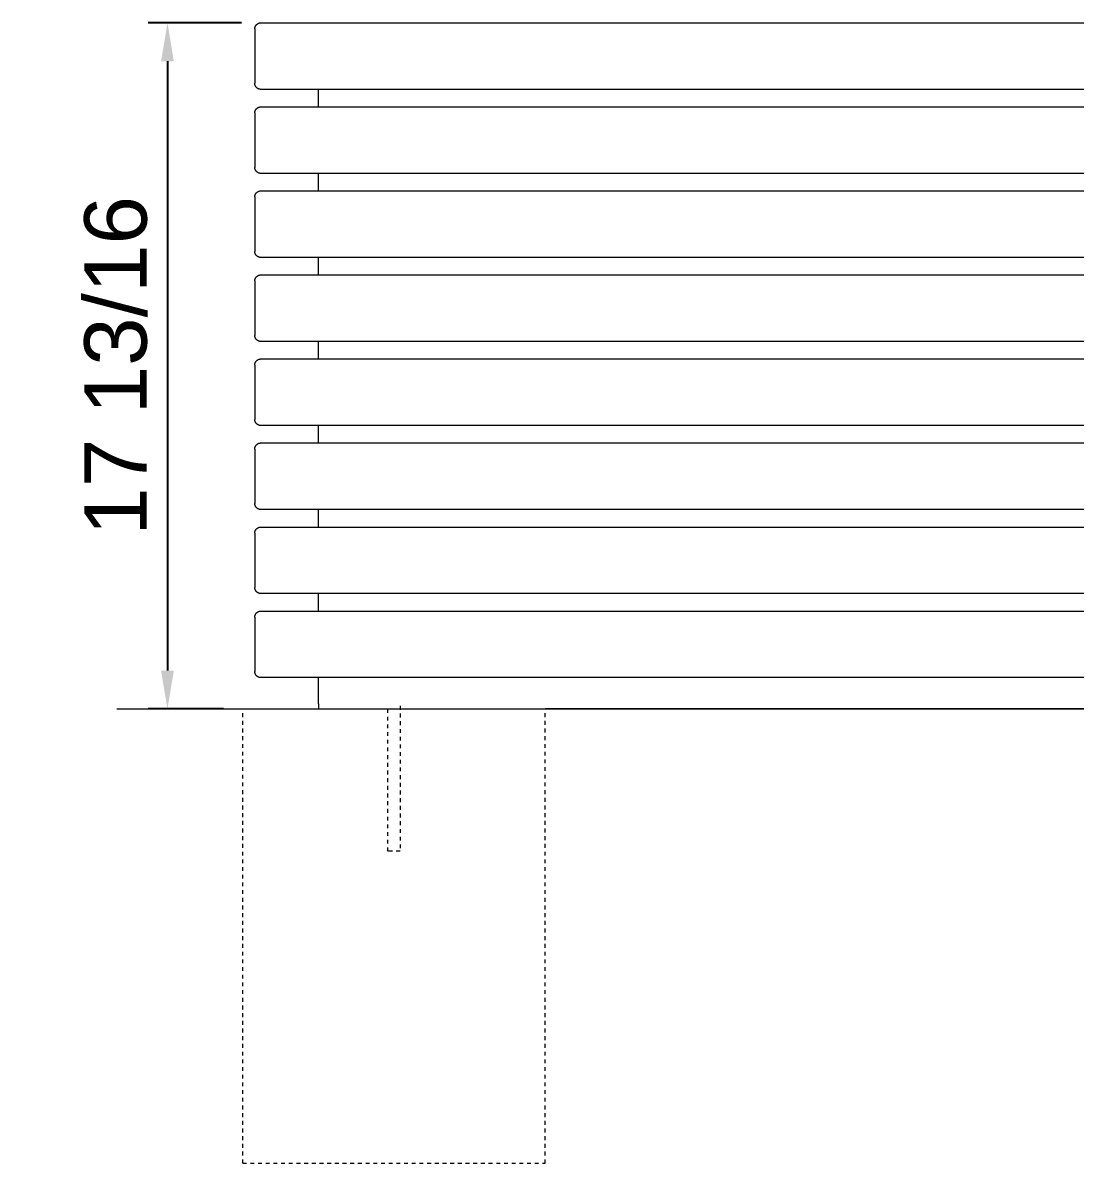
# Model space of a CAD drawing. Header units: inches. Extents: x -5 to 144, y -3 to 70.
# Drawn here: x -5.28 to 22.1, y 39.82 to 69.48 of the extents above; entities that cross this region are included whole.
import ezdxf

# ---------------------------------------------------------------- set-up
doc = ezdxf.new("R2010")
doc.units = ezdxf.units.IN
doc.linetypes.add('HIDDEN', pattern=[1.905, 1.27, -0.635])
for name, color, linetype, lineweight in [('ZANO_R', 7, 'Continuous', 0), ('ZANO_R_przerywana', 250, 'HIDDEN', 0), ('ZANO_W', 1, 'Continuous', 0)]:
    doc.layers.add(name, color=color, linetype=linetype, lineweight=lineweight)
doc.styles.get("Standard").update_dxf_attribs({"font": 'arial.ttf'})
doc.dimstyles.new('amerykanie', dxfattribs={"dimtxt": 50, "dimasz": 50, "dimexe": 0.5, "dimexo": 0.5, "dimgap": 1, "dimtad": 1, "dimdec": 0, "dimzin": 0, "dimlunit": 5, "dimtxsty": 'Standard', "dimcen": 0.09, "dimclrd": 1, "dimclre": 1, "dimclrt": 1, "dimazin": 0, "dimtfac": 1, "dimtdec": 0, "dimtmove": 0, "dimatfit": 3, "dimfxl": 1, "dimtzin": 0, "dimarcsym": 1})

# ---------------------------------------------------------------- blocks, each defined once
blk = doc.blocks.new('*D348')
at = {"layer": 'ZANO_W', "color": 1, "lineweight": -2}
for p, q in [((0.412, 69.475), (-2.018, 69.475)), ((-1.518, 68.475), (-1.518, 52.633)), ((-0.061, 51.633), (-2.018, 51.633))]:
    blk.add_line(p, q, dxfattribs=at)
at = {"layer": 'ZANO_W', "color": 1}
for points in [[(-1.352, 68.475), (-1.685, 68.475), (-1.518, 69.475)], [(-1.685, 52.633), (-1.352, 52.633), (-1.518, 51.633)]]:
    blk.add_solid(points, dxfattribs=at)
at = {"layer": 'ZANO_W', "color": 1, "insert": (-2.859, 60.554), "char_height": 1.625, "attachment_point": 5, "rotation": 90}
blk.add_mtext('17 13/16', dxfattribs=at)

msp = doc.modelspace()

# ---------------------------------------------------------------- linework, layer by layer
at = {"layer": 'ZANO_R'}
for p, q in [((0.76943, 69.38542), (0.77182, 69.39024)), ((0.77182, 69.39024), (0.77438, 69.39497)), ((0.77438, 69.39497), (0.77709, 69.39961)), ((0.77709, 69.39961), (0.77996, 69.40416)), ((0.77996, 69.40416), (0.78299, 69.4086)), ((0.78299, 69.4086), (0.78617, 69.41294)), ((0.78617, 69.41294), (0.78949, 69.41717)), ((0.78949, 69.41717), (0.79295, 69.42128)), ((0.79295, 69.42128), (0.79655, 69.42527)), ((0.79655, 69.42527), (0.80029, 69.42914)), ((0.80029, 69.42914), (0.80416, 69.43288)), ((0.80416, 69.43288), (0.80815, 69.43648)), ((0.80815, 69.43648), (0.81226, 69.43994)), ((0.81226, 69.43994), (0.81649, 69.44327)), ((0.81649, 69.44327), (0.82083, 69.44644)), ((0.82083, 69.44644), (0.82528, 69.44947)), ((0.82528, 69.44947), (0.82982, 69.45234)), ((0.82982, 69.45234), (0.83446, 69.45505)), ((0.83446, 69.45505), (0.8392, 69.45761)), ((0.8392, 69.45761), (0.84401, 69.46)), ((0.84401, 69.46), (0.84891, 69.46223)), ((0.84891, 69.46223), (0.85387, 69.46429)), ((0.85387, 69.46429), (0.85891, 69.46617)), ((0.85891, 69.46617), (0.86401, 69.46789)), ((0.86401, 69.46789), (0.86916, 69.46943)), ((0.86916, 69.46943), (0.87436, 69.47079)), ((0.87436, 69.47079), (0.87961, 69.47197)), ((0.87961, 69.47197), (0.88489, 69.47298)), ((0.88489, 69.47298), (0.8902, 69.4738)), ((0.8902, 69.4738), (0.89554, 69.47444)), ((0.89554, 69.47444), (0.9009, 69.4749)), ((0.9009, 69.4749), (0.90627, 69.47517)), ((0.90627, 69.47517), (0.91165, 69.47527)), ((0.91165, 69.47527), (39.96679, 69.47527)), ((0.75417, 69.31779), (0.75426, 69.32316)), ((0.75417, 69.31779), (0.75417, 69.15029)), ((0.75417, 69.15029), (0.75417, 67.90163)), ((0.75426, 69.32316), (0.75453, 69.32853)), ((0.75453, 69.32853), (0.75499, 69.33389)), ((0.75499, 69.33389), (0.75563, 69.33923)), ((0.75563, 69.33923), (0.75646, 69.34454)), ((0.75646, 69.34454), (0.75746, 69.34983)), ((0.75746, 69.34983), (0.75864, 69.35507)), ((0.75864, 69.35507), (0.76001, 69.36027)), ((0.76001, 69.36027), (0.76155, 69.36543)), ((0.76155, 69.36543), (0.76326, 69.37052)), ((0.76326, 69.37052), (0.76515, 69.37556)), ((0.76515, 69.37556), (0.7672, 69.38053)), ((0.7672, 69.38053), (0.76943, 69.38542)), ((0.75426, 67.89626), (0.75417, 67.90163)), ((0.75453, 67.89088), (0.75426, 67.89626)), ((0.75499, 67.88553), (0.75453, 67.89088)), ((0.75563, 67.88019), (0.75499, 67.88553)), ((0.75646, 67.87487), (0.75563, 67.88019)), ((0.75746, 67.86959), (0.75646, 67.87487)), ((0.75864, 67.86435), (0.75746, 67.86959)), ((0.76001, 67.85914), (0.75864, 67.86435)), ((0.76155, 67.85399), (0.76001, 67.85914)), ((0.76326, 67.84889), (0.76155, 67.85399)), ((0.76515, 67.84386), (0.76326, 67.84889)), ((0.7672, 67.83889), (0.76515, 67.84386)), ((0.76943, 67.834), (0.7672, 67.83889)), ((0.77182, 67.82918), (0.76943, 67.834)), ((0.77438, 67.82445), (0.77182, 67.82918)), ((0.77709, 67.81981), (0.77438, 67.82445)), ((0.77996, 67.81526), (0.77709, 67.81981)), ((0.78299, 67.81082), (0.77996, 67.81526)), ((0.78617, 67.80648), (0.78299, 67.81082)), ((0.78949, 67.80225), (0.78617, 67.80648)), ((0.79295, 67.79813), (0.78949, 67.80225)), ((0.79655, 67.79414), (0.79295, 67.79813)), ((0.80029, 67.79028), (0.79655, 67.79414)), ((0.80416, 67.78654), (0.80029, 67.79028)), ((0.80815, 67.78294), (0.80416, 67.78654)), ((0.81226, 67.77947), (0.80815, 67.78294)), ((0.81649, 67.77615), (0.81226, 67.77947)), ((0.82083, 67.77297), (0.81649, 67.77615)), ((0.82528, 67.76995), (0.82083, 67.77297)), ((0.82982, 67.76708), (0.82528, 67.76995)), ((0.83446, 67.76436), (0.82982, 67.76708)), ((0.8392, 67.76181), (0.83446, 67.76436)), ((0.84401, 67.75942), (0.8392, 67.76181)), ((0.84891, 67.75719), (0.84401, 67.75942)), ((0.85387, 67.75513), (0.84891, 67.75719)), ((0.85891, 67.75324), (0.85387, 67.75513)), ((0.86401, 67.75153), (0.85891, 67.75324)), ((0.86916, 67.74999), (0.86401, 67.75153)), ((0.87436, 67.74863), (0.86916, 67.74999)), ((0.87961, 67.74745), (0.87436, 67.74863)), ((0.88489, 67.74644), (0.87961, 67.74745)), ((0.8902, 67.74562), (0.88489, 67.74644)), ((0.89554, 67.74498), (0.8902, 67.74562)), ((0.9009, 67.74452), (0.89554, 67.74498)), ((0.90627, 67.74424), (0.9009, 67.74452)), ((0.91165, 67.74415), (0.90627, 67.74424)), ((39.96679, 67.74415), (0.91165, 67.74415)), ((2.40771, 67.29011), (2.40771, 67.74415)), ((0.75417, 67.13263), (0.75426, 67.13801)), ((0.75417, 67.13263), (0.75417, 66.96514)), ((0.75426, 67.13801), (0.75453, 67.14338)), ((0.75453, 67.14338), (0.75499, 67.14874)), ((0.75499, 67.14874), (0.75563, 67.15407)), ((0.75563, 67.15407), (0.75646, 67.15939)), ((0.75646, 67.15939), (0.75746, 67.16467)), ((0.75746, 67.16467), (0.75864, 67.16992)), ((0.75864, 67.16992), (0.76001, 67.17512)), ((0.76001, 67.17512), (0.76155, 67.18027)), ((0.76155, 67.18027), (0.76326, 67.18537)), ((0.76326, 67.18537), (0.76515, 67.1904)), ((0.76515, 67.1904), (0.7672, 67.19537)), ((0.7672, 67.19537), (0.76943, 67.20027)), ((0.76943, 67.20027), (0.77182, 67.20508)), ((0.77182, 67.20508), (0.77438, 67.20981)), ((0.77438, 67.20981), (0.77709, 67.21446)), ((0.77709, 67.21446), (0.77996, 67.219)), ((0.77996, 67.219), (0.78299, 67.22345)), ((0.78299, 67.22345), (0.78617, 67.22779)), ((0.78617, 67.22779), (0.78949, 67.23202)), ((0.78949, 67.23202), (0.79295, 67.23613)), ((0.79295, 67.23613), (0.79655, 67.24012)), ((0.79655, 67.24012), (0.80029, 67.24399)), ((0.80029, 67.24399), (0.80416, 67.24772)), ((0.80416, 67.24772), (0.80815, 67.25133)), ((0.80815, 67.25133), (0.81226, 67.25479)), ((0.81226, 67.25479), (0.81649, 67.25811)), ((0.81649, 67.25811), (0.82083, 67.26129)), ((0.82083, 67.26129), (0.82528, 67.26431)), ((0.82528, 67.26431), (0.82982, 67.26719)), ((0.82982, 67.26719), (0.83446, 67.2699)), ((0.83446, 67.2699), (0.8392, 67.27246)), ((0.8392, 67.27246), (0.84401, 67.27485)), ((0.84401, 67.27485), (0.84891, 67.27707)), ((0.84891, 67.27707), (0.85387, 67.27913)), ((0.85387, 67.27913), (0.85891, 67.28102)), ((0.85891, 67.28102), (0.86401, 67.28273)), ((0.86401, 67.28273), (0.86916, 67.28427)), ((0.86916, 67.28427), (0.87436, 67.28563)), ((0.87436, 67.28563), (0.87961, 67.28682)), ((0.87961, 67.28682), (0.88489, 67.28782)), ((0.88489, 67.28782), (0.8902, 67.28864)), ((0.8902, 67.28864), (0.89554, 67.28929)), ((0.89554, 67.28929), (0.9009, 67.28974)), ((0.9009, 67.28974), (0.90627, 67.29002)), ((0.90627, 67.29002), (0.91165, 67.29011)), ((0.91165, 67.29011), (39.96679, 67.29011)), ((0.75417, 66.96514), (0.75417, 65.71648)), ((0.75426, 65.7111), (0.75417, 65.71648)), ((0.75453, 65.70573), (0.75426, 65.7111)), ((0.75499, 65.70037), (0.75453, 65.70573)), ((0.75563, 65.69503), (0.75499, 65.70037)), ((0.75646, 65.68972), (0.75563, 65.69503)), ((0.75746, 65.68444), (0.75646, 65.68972)), ((0.75864, 65.67919), (0.75746, 65.68444)), ((0.76001, 65.67399), (0.75864, 65.67919)), ((0.76155, 65.66884), (0.76001, 65.67399)), ((0.76326, 65.66374), (0.76155, 65.66884)), ((0.76515, 65.65871), (0.76326, 65.66374)), ((0.7672, 65.65374), (0.76515, 65.65871)), ((0.76943, 65.64884), (0.7672, 65.65374)), ((0.77182, 65.64403), (0.76943, 65.64884)), ((0.77438, 65.63929), (0.77182, 65.64403)), ((0.77709, 65.63465), (0.77438, 65.63929)), ((0.77996, 65.63011), (0.77709, 65.63465)), ((0.78299, 65.62566), (0.77996, 65.63011)), ((0.78617, 65.62132), (0.78299, 65.62566)), ((0.78949, 65.61709), (0.78617, 65.62132)), ((0.79295, 65.61298), (0.78949, 65.61709)), ((0.79655, 65.60899), (0.79295, 65.61298)), ((0.80029, 65.60512), (0.79655, 65.60899)), ((0.80416, 65.60139), (0.80029, 65.60512)), ((0.80815, 65.59778), (0.80416, 65.60139)), ((0.81226, 65.59432), (0.80815, 65.59778)), ((0.81649, 65.591), (0.81226, 65.59432)), ((0.82083, 65.58782), (0.81649, 65.591)), ((0.82528, 65.5848), (0.82083, 65.58782)), ((0.82982, 65.58192), (0.82528, 65.5848)), ((0.83446, 65.57921), (0.82982, 65.58192)), ((0.8392, 65.57665), (0.83446, 65.57921)), ((0.84401, 65.57426), (0.8392, 65.57665)), ((0.84891, 65.57203), (0.84401, 65.57426)), ((0.85387, 65.56998), (0.84891, 65.57203)), ((0.85891, 65.56809), (0.85387, 65.56998)), ((0.86401, 65.56638), (0.85891, 65.56809)), ((0.86916, 65.56484), (0.86401, 65.56638)), ((0.87436, 65.56347), (0.86916, 65.56484)), ((0.87961, 65.56229), (0.87436, 65.56347)), ((0.88489, 65.56129), (0.87961, 65.56229)), ((0.8902, 65.56046), (0.88489, 65.56129)), ((0.89554, 65.55982), (0.8902, 65.56046)), ((0.9009, 65.55936), (0.89554, 65.55982)), ((0.90627, 65.55909), (0.9009, 65.55936)), ((0.91165, 65.559), (0.90627, 65.55909)), ((39.96679, 65.559), (0.91165, 65.559)), ((2.40771, 65.10496), (2.40771, 65.559)), ((0.75417, 64.94748), (0.75426, 64.95285)), ((0.75417, 64.94748), (0.75417, 64.77998)), ((0.75426, 64.95285), (0.75453, 64.95822)), ((0.75453, 64.95822), (0.75499, 64.96358)), ((0.75499, 64.96358), (0.75563, 64.96892)), ((0.75563, 64.96892), (0.75646, 64.97423)), ((0.75646, 64.97423), (0.75746, 64.97952)), ((0.75746, 64.97952), (0.75864, 64.98476)), ((0.75864, 64.98476), (0.76001, 64.98996)), ((0.76001, 64.98996), (0.76155, 64.99512)), ((0.76155, 64.99512), (0.76326, 65.00021)), ((0.76326, 65.00021), (0.76515, 65.00525)), ((0.76515, 65.00525), (0.7672, 65.01022)), ((0.7672, 65.01022), (0.76943, 65.01511)), ((0.76943, 65.01511), (0.77182, 65.01993)), ((0.77182, 65.01993), (0.77438, 65.02466)), ((0.77438, 65.02466), (0.77709, 65.0293)), ((0.77709, 65.0293), (0.77996, 65.03385)), ((0.77996, 65.03385), (0.78299, 65.03829)), ((0.78299, 65.03829), (0.78617, 65.04263)), ((0.78617, 65.04263), (0.78949, 65.04686)), ((0.78949, 65.04686), (0.79295, 65.05097)), ((0.79295, 65.05097), (0.79655, 65.05497)), ((0.79655, 65.05497), (0.80029, 65.05883)), ((0.80029, 65.05883), (0.80416, 65.06257)), ((0.80416, 65.06257), (0.80815, 65.06617)), ((0.80815, 65.06617), (0.81226, 65.06964)), ((0.81226, 65.06964), (0.81649, 65.07296)), ((0.81649, 65.07296), (0.82083, 65.07613)), ((0.82083, 65.07613), (0.82528, 65.07916)), ((0.82528, 65.07916), (0.82982, 65.08203)), ((0.82982, 65.08203), (0.83446, 65.08475)), ((0.83446, 65.08475), (0.8392, 65.0873)), ((0.8392, 65.0873), (0.84401, 65.08969)), ((0.84401, 65.08969), (0.84891, 65.09192)), ((0.84891, 65.09192), (0.85387, 65.09398)), ((0.85387, 65.09398), (0.85891, 65.09586)), ((0.85891, 65.09586), (0.86401, 65.09758)), ((0.86401, 65.09758), (0.86916, 65.09912)), ((0.86916, 65.09912), (0.87436, 65.10048)), ((0.87436, 65.10048), (0.87961, 65.10166)), ((0.87961, 65.10166), (0.88489, 65.10267)), ((0.88489, 65.10267), (0.8902, 65.10349)), ((0.8902, 65.10349), (0.89554, 65.10413)), ((0.89554, 65.10413), (0.9009, 65.10459)), ((0.9009, 65.10459), (0.90627, 65.10487)), ((0.90627, 65.10487), (0.91165, 65.10496)), ((0.91165, 65.10496), (39.96679, 65.10496)), ((0.75417, 64.77998), (0.75417, 63.53132)), ((0.75426, 63.52595), (0.75417, 63.53132)), ((0.75453, 63.52058), (0.75426, 63.52595)), ((0.75499, 63.51522), (0.75453, 63.52058)), ((0.75563, 63.50988), (0.75499, 63.51522)), ((0.75646, 63.50457), (0.75563, 63.50988)), ((0.75746, 63.49928), (0.75646, 63.50457)), ((0.75864, 63.49404), (0.75746, 63.49928)), ((0.76001, 63.48884), (0.75864, 63.49404)), ((0.76155, 63.48368), (0.76001, 63.48884)), ((0.76326, 63.47859), (0.76155, 63.48368)), ((0.76515, 63.47355), (0.76326, 63.47859)), ((0.7672, 63.46858), (0.76515, 63.47355)), ((0.76943, 63.46369), (0.7672, 63.46858)), ((0.77182, 63.45887), (0.76943, 63.46369)), ((0.77438, 63.45414), (0.77182, 63.45887)), ((0.77709, 63.4495), (0.77438, 63.45414)), ((0.77996, 63.44495), (0.77709, 63.4495)), ((0.78299, 63.44051), (0.77996, 63.44495)), ((0.78617, 63.43617), (0.78299, 63.44051)), ((0.78949, 63.43194), (0.78617, 63.43617)), ((0.79295, 63.42783), (0.78949, 63.43194)), ((0.79655, 63.42383), (0.79295, 63.42783)), ((0.80029, 63.41997), (0.79655, 63.42383)), ((0.80416, 63.41623), (0.80029, 63.41997)), ((0.80815, 63.41263), (0.80416, 63.41623)), ((0.81226, 63.40916), (0.80815, 63.41263)), ((0.81649, 63.40584), (0.81226, 63.40916)), ((0.82083, 63.40267), (0.81649, 63.40584)), ((0.82528, 63.39964), (0.82083, 63.40267)), ((0.82982, 63.39677), (0.82528, 63.39964)), ((0.83446, 63.39405), (0.82982, 63.39677)), ((0.8392, 63.3915), (0.83446, 63.39405)), ((0.84401, 63.38911), (0.8392, 63.3915)), ((0.84891, 63.38688), (0.84401, 63.38911)), ((0.85387, 63.38482), (0.84891, 63.38688)), ((0.85891, 63.38294), (0.85387, 63.38482)), ((0.86401, 63.38122), (0.85891, 63.38294)), ((0.86916, 63.37968), (0.86401, 63.38122)), ((0.87436, 63.37832), (0.86916, 63.37968)), ((0.87961, 63.37714), (0.87436, 63.37832)), ((0.88489, 63.37613), (0.87961, 63.37714)), ((0.8902, 63.37531), (0.88489, 63.37613)), ((0.89554, 63.37467), (0.8902, 63.37531)), ((0.9009, 63.37421), (0.89554, 63.37467)), ((0.90627, 63.37393), (0.9009, 63.37421)), ((0.91165, 63.37384), (0.90627, 63.37393)), ((39.96679, 63.37384), (0.91165, 63.37384)), ((2.40771, 62.9198), (2.40771, 63.37384)), ((0.78949, 62.86171), (0.79295, 62.86582)), ((0.79295, 62.86582), (0.79655, 62.86981)), ((0.79655, 62.86981), (0.80029, 62.87368)), ((0.80029, 62.87368), (0.80416, 62.87742)), ((0.80416, 62.87742), (0.80815, 62.88102)), ((0.80815, 62.88102), (0.81226, 62.88448)), ((0.81226, 62.88448), (0.81649, 62.8878)), ((0.81649, 62.8878), (0.82083, 62.89098)), ((0.82083, 62.89098), (0.82528, 62.89401)), ((0.82528, 62.89401), (0.82982, 62.89688)), ((0.82982, 62.89688), (0.83446, 62.89959)), ((0.83446, 62.89959), (0.8392, 62.90215)), ((0.8392, 62.90215), (0.84401, 62.90454)), ((0.84401, 62.90454), (0.84891, 62.90677)), ((0.84891, 62.90677), (0.85387, 62.90882)), ((0.85387, 62.90882), (0.85891, 62.91071)), ((0.85891, 62.91071), (0.86401, 62.91242)), ((0.86401, 62.91242), (0.86916, 62.91396)), ((0.86916, 62.91396), (0.87436, 62.91533)), ((0.87436, 62.91533), (0.87961, 62.91651)), ((0.87961, 62.91651), (0.88489, 62.91751)), ((0.88489, 62.91751), (0.8902, 62.91834)), ((0.8902, 62.91834), (0.89554, 62.91898)), ((0.89554, 62.91898), (0.9009, 62.91944)), ((0.9009, 62.91944), (0.90627, 62.91971)), ((0.90627, 62.91971), (0.91165, 62.9198)), ((0.91165, 62.9198), (39.96679, 62.9198)), ((0.75417, 62.76232), (0.75426, 62.7677)), ((0.75417, 62.76232), (0.75417, 62.59483)), ((0.75417, 62.59483), (0.75417, 61.34617)), ((0.75426, 62.7677), (0.75453, 62.77307)), ((0.75453, 62.77307), (0.75499, 62.77843)), ((0.75499, 62.77843), (0.75563, 62.78377)), ((0.75563, 62.78377), (0.75646, 62.78908)), ((0.75646, 62.78908), (0.75746, 62.79436)), ((0.75746, 62.79436), (0.75864, 62.79961)), ((0.75864, 62.79961), (0.76001, 62.80481)), ((0.76001, 62.80481), (0.76155, 62.80996)), ((0.76155, 62.80996), (0.76326, 62.81506)), ((0.76326, 62.81506), (0.76515, 62.8201)), ((0.76515, 62.8201), (0.7672, 62.82506)), ((0.7672, 62.82506), (0.76943, 62.82996)), ((0.76943, 62.82996), (0.77182, 62.83477)), ((0.77182, 62.83477), (0.77438, 62.83951)), ((0.77438, 62.83951), (0.77709, 62.84415)), ((0.77709, 62.84415), (0.77996, 62.84869)), ((0.77996, 62.84869), (0.78299, 62.85314)), ((0.78299, 62.85314), (0.78617, 62.85748)), ((0.78617, 62.85748), (0.78949, 62.86171)), ((0.75426, 61.34079), (0.75417, 61.34617)), ((0.75453, 61.33542), (0.75426, 61.34079)), ((0.75499, 61.33006), (0.75453, 61.33542)), ((0.75563, 61.32473), (0.75499, 61.33006)), ((0.75646, 61.31941), (0.75563, 61.32473)), ((0.75746, 61.31413), (0.75646, 61.31941)), ((0.75864, 61.30888), (0.75746, 61.31413)), ((0.76001, 61.30368), (0.75864, 61.30888)), ((0.76155, 61.29853), (0.76001, 61.30368)), ((0.76326, 61.29343), (0.76155, 61.29853)), ((0.76515, 61.2884), (0.76326, 61.29343)), ((0.7672, 61.28343), (0.76515, 61.2884)), ((0.76943, 61.27853), (0.7672, 61.28343)), ((0.77182, 61.27372), (0.76943, 61.27853)), ((0.77438, 61.26899), (0.77182, 61.27372)), ((0.77709, 61.26434), (0.77438, 61.26899)), ((0.77996, 61.2598), (0.77709, 61.26434)), ((0.78299, 61.25535), (0.77996, 61.2598)), ((0.78617, 61.25101), (0.78299, 61.25535)), ((0.78949, 61.24679), (0.78617, 61.25101)), ((0.79295, 61.24267), (0.78949, 61.24679)), ((0.79655, 61.23868), (0.79295, 61.24267)), ((0.80029, 61.23481), (0.79655, 61.23868)), ((0.80416, 61.23108), (0.80029, 61.23481)), ((0.80815, 61.22747), (0.80416, 61.23108)), ((0.81226, 61.22401), (0.80815, 61.22747)), ((0.81649, 61.22069), (0.81226, 61.22401)), ((0.82083, 61.21751), (0.81649, 61.22069)), ((0.82528, 61.21449), (0.82083, 61.21751)), ((0.82982, 61.21161), (0.82528, 61.21449)), ((0.83446, 61.2089), (0.82982, 61.21161)), ((0.8392, 61.20634), (0.83446, 61.2089)), ((0.84401, 61.20395), (0.8392, 61.20634)), ((0.84891, 61.20173), (0.84401, 61.20395)), ((0.85387, 61.19967), (0.84891, 61.20173)), ((0.85891, 61.19778), (0.85387, 61.19967)), ((0.86401, 61.19607), (0.85891, 61.19778)), ((0.86916, 61.19453), (0.86401, 61.19607)), ((0.87436, 61.19317), (0.86916, 61.19453)), ((0.87961, 61.19198), (0.87436, 61.19317)), ((0.88489, 61.19098), (0.87961, 61.19198)), ((0.8902, 61.19016), (0.88489, 61.19098)), ((0.89554, 61.18951), (0.8902, 61.19016)), ((0.9009, 61.18906), (0.89554, 61.18951)), ((0.90627, 61.18878), (0.9009, 61.18906)), ((0.91165, 61.18869), (0.90627, 61.18878)), ((39.96679, 61.18869), (0.91165, 61.18869)), ((2.40771, 60.73465), (2.40771, 61.18869)), ((0.75417, 60.57717), (0.75426, 60.58255)), ((0.75417, 60.57717), (0.75417, 60.40967)), ((0.75426, 60.58255), (0.75453, 60.58792)), ((0.75453, 60.58792), (0.75499, 60.59327)), ((0.75499, 60.59327), (0.75563, 60.59861)), ((0.75563, 60.59861), (0.75646, 60.60393)), ((0.75646, 60.60393), (0.75746, 60.60921)), ((0.75746, 60.60921), (0.75864, 60.61445)), ((0.75864, 60.61445), (0.76001, 60.61966)), ((0.76001, 60.61966), (0.76155, 60.62481)), ((0.76155, 60.62481), (0.76326, 60.62991)), ((0.76326, 60.62991), (0.76515, 60.63494)), ((0.76515, 60.63494), (0.7672, 60.63991)), ((0.7672, 60.63991), (0.76943, 60.6448)), ((0.76943, 60.6448), (0.77182, 60.64962)), ((0.77182, 60.64962), (0.77438, 60.65435)), ((0.77438, 60.65435), (0.77709, 60.65899)), ((0.77709, 60.65899), (0.77996, 60.66354)), ((0.77996, 60.66354), (0.78299, 60.66798)), ((0.78299, 60.66798), (0.78617, 60.67232)), ((0.78617, 60.67232), (0.78949, 60.67655)), ((0.78949, 60.67655), (0.79295, 60.68067)), ((0.79295, 60.68067), (0.79655, 60.68466)), ((0.79655, 60.68466), (0.80029, 60.68852)), ((0.80029, 60.68852), (0.80416, 60.69226)), ((0.80416, 60.69226), (0.80815, 60.69586)), ((0.80815, 60.69586), (0.81226, 60.69933)), ((0.81226, 60.69933), (0.81649, 60.70265)), ((0.81649, 60.70265), (0.82083, 60.70583)), ((0.82083, 60.70583), (0.82528, 60.70885)), ((0.82528, 60.70885), (0.82982, 60.71172)), ((0.82982, 60.71172), (0.83446, 60.71444)), ((0.83446, 60.71444), (0.8392, 60.71699)), ((0.8392, 60.71699), (0.84401, 60.71939)), ((0.84401, 60.71939), (0.84891, 60.72161)), ((0.84891, 60.72161), (0.85387, 60.72367)), ((0.85387, 60.72367), (0.85891, 60.72556)), ((0.85891, 60.72556), (0.86401, 60.72727)), ((0.86401, 60.72727), (0.86916, 60.72881)), ((0.86916, 60.72881), (0.87436, 60.73017)), ((0.87436, 60.73017), (0.87961, 60.73136)), ((0.87961, 60.73136), (0.88489, 60.73236)), ((0.88489, 60.73236), (0.8902, 60.73318)), ((0.8902, 60.73318), (0.89554, 60.73382)), ((0.89554, 60.73382), (0.9009, 60.73428)), ((0.9009, 60.73428), (0.90627, 60.73456)), ((0.90627, 60.73456), (0.91165, 60.73465)), ((0.91165, 60.73465), (39.96679, 60.73465)), ((0.75417, 60.40967), (0.75417, 59.16101)), ((0.75426, 59.15564), (0.75417, 59.16101)), ((0.75453, 59.15027), (0.75426, 59.15564)), ((0.75499, 59.14491), (0.75453, 59.15027)), ((0.75563, 59.13957), (0.75499, 59.14491)), ((0.75646, 59.13426), (0.75563, 59.13957)), ((0.75746, 59.12897), (0.75646, 59.13426)), ((0.75864, 59.12373), (0.75746, 59.12897)), ((0.76001, 59.11853), (0.75864, 59.12373)), ((0.76155, 59.11337), (0.76001, 59.11853)), ((0.76326, 59.10828), (0.76155, 59.11337)), ((0.76515, 59.10324), (0.76326, 59.10828)), ((0.7672, 59.09827), (0.76515, 59.10324)), ((0.76943, 59.09338), (0.7672, 59.09827)), ((0.77182, 59.08856), (0.76943, 59.09338)), ((0.77438, 59.08383), (0.77182, 59.08856)), ((0.77709, 59.07919), (0.77438, 59.08383)), ((0.77996, 59.07464), (0.77709, 59.07919)), ((0.78299, 59.0702), (0.77996, 59.07464)), ((0.78617, 59.06586), (0.78299, 59.0702)), ((0.78949, 59.06163), (0.78617, 59.06586)), ((0.79295, 59.05752), (0.78949, 59.06163)), ((0.79655, 59.05353), (0.79295, 59.05752)), ((0.80029, 59.04966), (0.79655, 59.05353)), ((0.80416, 59.04592), (0.80029, 59.04966)), ((0.80815, 59.04232), (0.80416, 59.04592)), ((0.81226, 59.03886), (0.80815, 59.04232)), ((0.81649, 59.03553), (0.81226, 59.03886)), ((0.82083, 59.03236), (0.81649, 59.03553)), ((0.82528, 59.02933), (0.82083, 59.03236)), ((0.82982, 59.02646), (0.82528, 59.02933)), ((0.83446, 59.02375), (0.82982, 59.02646)), ((0.8392, 59.02119), (0.83446, 59.02375)), ((0.84401, 59.0188), (0.8392, 59.02119)), ((0.84891, 59.01657), (0.84401, 59.0188)), ((0.85387, 59.01451), (0.84891, 59.01657)), ((0.85891, 59.01263), (0.85387, 59.01451)), ((0.86401, 59.01091), (0.85891, 59.01263)), ((0.86916, 59.00937), (0.86401, 59.01091)), ((0.87436, 59.00801), (0.86916, 59.00937)), ((0.87961, 59.00683), (0.87436, 59.00801)), ((0.88489, 59.00582), (0.87961, 59.00683)), ((0.8902, 59.005), (0.88489, 59.00582)), ((0.89554, 59.00436), (0.8902, 59.005)), ((0.9009, 59.0039), (0.89554, 59.00436)), ((0.90627, 59.00363), (0.9009, 59.0039)), ((0.91165, 59.00353), (0.90627, 59.00363)), ((39.96679, 59.00353), (0.91165, 59.00353)), ((2.40771, 58.54949), (2.40771, 59.00353)), ((0.75563, 58.41346), (0.75646, 58.41877)), ((0.75646, 58.41877), (0.75746, 58.42405)), ((0.75746, 58.42405), (0.75864, 58.4293)), ((0.75864, 58.4293), (0.76001, 58.4345)), ((0.76001, 58.4345), (0.76155, 58.43965)), ((0.76155, 58.43965), (0.76326, 58.44475)), ((0.76326, 58.44475), (0.76515, 58.44979)), ((0.76515, 58.44979), (0.7672, 58.45475)), ((0.7672, 58.45475), (0.76943, 58.45965)), ((0.76943, 58.45965), (0.77182, 58.46447)), ((0.77182, 58.46447), (0.77438, 58.4692)), ((0.77438, 58.4692), (0.77709, 58.47384)), ((0.77709, 58.47384), (0.77996, 58.47838)), ((0.77996, 58.47838), (0.78299, 58.48283)), ((0.78299, 58.48283), (0.78617, 58.48717)), ((0.78617, 58.48717), (0.78949, 58.4914)), ((0.78949, 58.4914), (0.79295, 58.49551)), ((0.79295, 58.49551), (0.79655, 58.4995)), ((0.79655, 58.4995), (0.80029, 58.50337)), ((0.80029, 58.50337), (0.80416, 58.50711)), ((0.80416, 58.50711), (0.80815, 58.51071)), ((0.80815, 58.51071), (0.81226, 58.51417)), ((0.81226, 58.51417), (0.81649, 58.5175)), ((0.81649, 58.5175), (0.82083, 58.52067)), ((0.82083, 58.52067), (0.82528, 58.5237)), ((0.82528, 58.5237), (0.82982, 58.52657)), ((0.82982, 58.52657), (0.83446, 58.52928)), ((0.83446, 58.52928), (0.8392, 58.53184)), ((0.8392, 58.53184), (0.84401, 58.53423)), ((0.84401, 58.53423), (0.84891, 58.53646)), ((0.84891, 58.53646), (0.85387, 58.53852)), ((0.85387, 58.53852), (0.85891, 58.5404)), ((0.85891, 58.5404), (0.86401, 58.54212)), ((0.86401, 58.54212), (0.86916, 58.54366)), ((0.86916, 58.54366), (0.87436, 58.54502)), ((0.87436, 58.54502), (0.87961, 58.5462)), ((0.87961, 58.5462), (0.88489, 58.5472)), ((0.88489, 58.5472), (0.8902, 58.54803)), ((0.8902, 58.54803), (0.89554, 58.54867)), ((0.89554, 58.54867), (0.9009, 58.54913)), ((0.9009, 58.54913), (0.90627, 58.5494)), ((0.90627, 58.5494), (0.91165, 58.54949)), ((0.91165, 58.54949), (39.96679, 58.54949)), ((0.75417, 58.39201), (0.75426, 58.39739)), ((0.75417, 58.39201), (0.75417, 58.22452)), ((0.75417, 58.22452), (0.75417, 56.97586)), ((0.75426, 58.39739), (0.75453, 58.40276)), ((0.75453, 58.40276), (0.75499, 58.40812)), ((0.75499, 58.40812), (0.75563, 58.41346)), ((0.75426, 56.97048), (0.75417, 56.97586)), ((0.75453, 56.96511), (0.75426, 56.97048)), ((0.75499, 56.95976), (0.75453, 56.96511)), ((0.75563, 56.95442), (0.75499, 56.95976)), ((0.75646, 56.9491), (0.75563, 56.95442)), ((0.75746, 56.94382), (0.75646, 56.9491)), ((0.75864, 56.93858), (0.75746, 56.94382)), ((0.76001, 56.93337), (0.75864, 56.93858)), ((0.76155, 56.92822), (0.76001, 56.93337)), ((0.76326, 56.92312), (0.76155, 56.92822)), ((0.76515, 56.91809), (0.76326, 56.92312)), ((0.7672, 56.91312), (0.76515, 56.91809)), ((0.76943, 56.90823), (0.7672, 56.91312)), ((0.77182, 56.90341), (0.76943, 56.90823)), ((0.77438, 56.89868), (0.77182, 56.90341)), ((0.77709, 56.89404), (0.77438, 56.89868)), ((0.77996, 56.88949), (0.77709, 56.89404)), ((0.78299, 56.88504), (0.77996, 56.88949)), ((0.78617, 56.88071), (0.78299, 56.88504)), ((0.78949, 56.87648), (0.78617, 56.88071)), ((0.79295, 56.87236), (0.78949, 56.87648)), ((0.79655, 56.86837), (0.79295, 56.87236)), ((0.80029, 56.86451), (0.79655, 56.86837)), ((0.80416, 56.86077), (0.80029, 56.86451)), ((0.80815, 56.85717), (0.80416, 56.86077)), ((0.81226, 56.8537), (0.80815, 56.85717)), ((0.81649, 56.85038), (0.81226, 56.8537)), ((0.82083, 56.8472), (0.81649, 56.85038)), ((0.82528, 56.84418), (0.82083, 56.8472)), ((0.82982, 56.84131), (0.82528, 56.84418)), ((0.83446, 56.83859), (0.82982, 56.84131)), ((0.8392, 56.83604), (0.83446, 56.83859)), ((0.84401, 56.83364), (0.8392, 56.83604)), ((0.84891, 56.83142), (0.84401, 56.83364)), ((0.85387, 56.82936), (0.84891, 56.83142)), ((0.85891, 56.82747), (0.85387, 56.82936)), ((0.86401, 56.82576), (0.85891, 56.82747)), ((0.86916, 56.82422), (0.86401, 56.82576)), ((0.87436, 56.82286), (0.86916, 56.82422)), ((0.87961, 56.82167), (0.87436, 56.82286)), ((0.88489, 56.82067), (0.87961, 56.82167)), ((0.8902, 56.81985), (0.88489, 56.82067)), ((0.89554, 56.81921), (0.8902, 56.81985)), ((0.9009, 56.81875), (0.89554, 56.81921)), ((0.90627, 56.81847), (0.9009, 56.81875)), ((0.91165, 56.81838), (0.90627, 56.81847)), ((39.96679, 56.81838), (0.91165, 56.81838)), ((2.40771, 56.36434), (2.40771, 56.81838)), ((0.82982, 56.34141), (0.83446, 56.34413)), ((0.83446, 56.34413), (0.8392, 56.34668)), ((0.8392, 56.34668), (0.84401, 56.34908)), ((0.84401, 56.34908), (0.84891, 56.3513)), ((0.84891, 56.3513), (0.85387, 56.35336)), ((0.85387, 56.35336), (0.85891, 56.35525)), ((0.85891, 56.35525), (0.86401, 56.35696)), ((0.86401, 56.35696), (0.86916, 56.3585)), ((0.86916, 56.3585), (0.87436, 56.35986)), ((0.87436, 56.35986), (0.87961, 56.36105)), ((0.87961, 56.36105), (0.88489, 56.36205)), ((0.88489, 56.36205), (0.8902, 56.36287)), ((0.8902, 56.36287), (0.89554, 56.36352)), ((0.89554, 56.36352), (0.9009, 56.36397)), ((0.9009, 56.36397), (0.90627, 56.36425)), ((0.90627, 56.36425), (0.91165, 56.36434)), ((0.91165, 56.36434), (39.96679, 56.36434)), ((0.75417, 56.20686), (0.75426, 56.21224)), ((0.75417, 56.20686), (0.75417, 56.03937)), ((0.75426, 56.21224), (0.75453, 56.21761)), ((0.75453, 56.21761), (0.75499, 56.22296)), ((0.75499, 56.22296), (0.75563, 56.2283)), ((0.75563, 56.2283), (0.75646, 56.23362)), ((0.75646, 56.23362), (0.75746, 56.2389)), ((0.75746, 56.2389), (0.75864, 56.24415)), ((0.75864, 56.24415), (0.76001, 56.24935)), ((0.76001, 56.24935), (0.76155, 56.2545)), ((0.76155, 56.2545), (0.76326, 56.2596)), ((0.76326, 56.2596), (0.76515, 56.26463)), ((0.76515, 56.26463), (0.7672, 56.2696)), ((0.7672, 56.2696), (0.76943, 56.2745)), ((0.76943, 56.2745), (0.77182, 56.27931)), ((0.77182, 56.27931), (0.77438, 56.28404)), ((0.77438, 56.28404), (0.77709, 56.28868)), ((0.77709, 56.28868), (0.77996, 56.29323)), ((0.77996, 56.29323), (0.78299, 56.29768)), ((0.78299, 56.29768), (0.78617, 56.30202)), ((0.78617, 56.30202), (0.78949, 56.30624)), ((0.78949, 56.30624), (0.79295, 56.31036)), ((0.79295, 56.31036), (0.79655, 56.31435)), ((0.79655, 56.31435), (0.80029, 56.31822)), ((0.80029, 56.31822), (0.80416, 56.32195)), ((0.80416, 56.32195), (0.80815, 56.32556)), ((0.80815, 56.32556), (0.81226, 56.32902)), ((0.81226, 56.32902), (0.81649, 56.33234)), ((0.81649, 56.33234), (0.82083, 56.33552)), ((0.82083, 56.33552), (0.82528, 56.33854)), ((0.82528, 56.33854), (0.82982, 56.34141)), ((0.75417, 56.03937), (0.75417, 54.79071)), ((0.75426, 54.78533), (0.75417, 54.79071)), ((0.75453, 54.77996), (0.75426, 54.78533)), ((0.75499, 54.7746), (0.75453, 54.77996)), ((0.75563, 54.76926), (0.75499, 54.7746)), ((0.75646, 54.76395), (0.75563, 54.76926)), ((0.75746, 54.75867), (0.75646, 54.76395)), ((0.75864, 54.75342), (0.75746, 54.75867)), ((0.76001, 54.74822), (0.75864, 54.75342)), ((0.76155, 54.74307), (0.76001, 54.74822)), ((0.76326, 54.73797), (0.76155, 54.74307)), ((0.76515, 54.73293), (0.76326, 54.73797)), ((0.7672, 54.72797), (0.76515, 54.73293)), ((0.76943, 54.72307), (0.7672, 54.72797)), ((0.77182, 54.71826), (0.76943, 54.72307)), ((0.77438, 54.71352), (0.77182, 54.71826)), ((0.77709, 54.70888), (0.77438, 54.71352)), ((0.77996, 54.70434), (0.77709, 54.70888)), ((0.78299, 54.69989), (0.77996, 54.70434)), ((0.78617, 54.69555), (0.78299, 54.69989)), ((0.78949, 54.69132), (0.78617, 54.69555)), ((0.79295, 54.68721), (0.78949, 54.69132)), ((0.79655, 54.68322), (0.79295, 54.68721)), ((0.80029, 54.67935), (0.79655, 54.68322)), ((0.80416, 54.67561), (0.80029, 54.67935)), ((0.80815, 54.67201), (0.80416, 54.67561)), ((0.81226, 54.66855), (0.80815, 54.67201)), ((0.81649, 54.66523), (0.81226, 54.66855)), ((0.82083, 54.66205), (0.81649, 54.66523)), ((0.82528, 54.65902), (0.82083, 54.66205)), ((0.82982, 54.65615), (0.82528, 54.65902)), ((0.83446, 54.65344), (0.82982, 54.65615)), ((0.8392, 54.65088), (0.83446, 54.65344)), ((0.84401, 54.64849), (0.8392, 54.65088)), ((0.84891, 54.64626), (0.84401, 54.64849)), ((0.85387, 54.64421), (0.84891, 54.64626)), ((0.85891, 54.64232), (0.85387, 54.64421)), ((0.86401, 54.64061), (0.85891, 54.64232)), ((0.86916, 54.63907), (0.86401, 54.64061)), ((0.87436, 54.6377), (0.86916, 54.63907)), ((0.87961, 54.63652), (0.87436, 54.6377)), ((0.88489, 54.63552), (0.87961, 54.63652)), ((0.8902, 54.63469), (0.88489, 54.63552)), ((0.89554, 54.63405), (0.8902, 54.63469)), ((0.9009, 54.63359), (0.89554, 54.63405)), ((0.90627, 54.63332), (0.9009, 54.63359)), ((0.91165, 54.63323), (0.90627, 54.63332)), ((39.96679, 54.63323), (0.91165, 54.63323)), ((2.40771, 54.17919), (2.40771, 54.63323)), ((0.75417, 54.02171), (0.75426, 54.02708)), ((0.75417, 54.02171), (0.75417, 53.85421)), ((0.75426, 54.02708), (0.75453, 54.03245)), ((0.75453, 54.03245), (0.75499, 54.03781)), ((0.75499, 54.03781), (0.75563, 54.04315)), ((0.75563, 54.04315), (0.75646, 54.04846)), ((0.75646, 54.04846), (0.75746, 54.05375)), ((0.75746, 54.05375), (0.75864, 54.05899)), ((0.75864, 54.05899), (0.76001, 54.06419)), ((0.76001, 54.06419), (0.76155, 54.06935)), ((0.76155, 54.06935), (0.76326, 54.07444)), ((0.76326, 54.07444), (0.76515, 54.07948)), ((0.76515, 54.07948), (0.7672, 54.08445)), ((0.7672, 54.08445), (0.76943, 54.08934)), ((0.76943, 54.08934), (0.77182, 54.09416)), ((0.77182, 54.09416), (0.77438, 54.09889)), ((0.77438, 54.09889), (0.77709, 54.10353)), ((0.77709, 54.10353), (0.77996, 54.10808)), ((0.77996, 54.10808), (0.78299, 54.11252)), ((0.78299, 54.11252), (0.78617, 54.11686)), ((0.78617, 54.11686), (0.78949, 54.12109)), ((0.78949, 54.12109), (0.79295, 54.1252)), ((0.79295, 54.1252), (0.79655, 54.12919)), ((0.79655, 54.12919), (0.80029, 54.13306)), ((0.80029, 54.13306), (0.80416, 54.1368)), ((0.80416, 54.1368), (0.80815, 54.1404)), ((0.80815, 54.1404), (0.81226, 54.14387)), ((0.81226, 54.14387), (0.81649, 54.14719)), ((0.81649, 54.14719), (0.82083, 54.15036)), ((0.82083, 54.15036), (0.82528, 54.15339)), ((0.82528, 54.15339), (0.82982, 54.15626)), ((0.82982, 54.15626), (0.83446, 54.15898)), ((0.83446, 54.15898), (0.8392, 54.16153)), ((0.8392, 54.16153), (0.84401, 54.16392)), ((0.84401, 54.16392), (0.84891, 54.16615)), ((0.84891, 54.16615), (0.85387, 54.16821)), ((0.85387, 54.16821), (0.85891, 54.17009)), ((0.85891, 54.17009), (0.86401, 54.17181)), ((0.86401, 54.17181), (0.86916, 54.17335)), ((0.86916, 54.17335), (0.87436, 54.17471)), ((0.87436, 54.17471), (0.87961, 54.17589)), ((0.87961, 54.17589), (0.88489, 54.1769)), ((0.88489, 54.1769), (0.8902, 54.17772)), ((0.8902, 54.17772), (0.89554, 54.17836)), ((0.89554, 54.17836), (0.9009, 54.17882)), ((0.9009, 54.17882), (0.90627, 54.17909)), ((0.90627, 54.17909), (0.91165, 54.17919)), ((0.91165, 54.17919), (39.96679, 54.17919)), ((0.75417, 53.85421), (0.75417, 52.60555)), ((0.75426, 52.60018), (0.75417, 52.60555)), ((0.75453, 52.59481), (0.75426, 52.60018)), ((0.75499, 52.58945), (0.75453, 52.59481)), ((0.75563, 52.58411), (0.75499, 52.58945)), ((0.75646, 52.57879), (0.75563, 52.58411)), ((0.75746, 52.57351), (0.75646, 52.57879)), ((0.75864, 52.56827), (0.75746, 52.57351)), ((0.76001, 52.56306), (0.75864, 52.56827)), ((0.76155, 52.55791), (0.76001, 52.56306)), ((0.76326, 52.55282), (0.76155, 52.55791)), ((0.76515, 52.54778), (0.76326, 52.55282)), ((0.7672, 52.54281), (0.76515, 52.54778)), ((0.76943, 52.53792), (0.7672, 52.54281)), ((0.77182, 52.5331), (0.76943, 52.53792)), ((0.77438, 52.52837), (0.77182, 52.5331)), ((0.77709, 52.52373), (0.77438, 52.52837)), ((0.77996, 52.51918), (0.77709, 52.52373)), ((0.78299, 52.51474), (0.77996, 52.51918)), ((0.78617, 52.5104), (0.78299, 52.51474)), ((0.78949, 52.50617), (0.78617, 52.5104)), ((0.79295, 52.50206), (0.78949, 52.50617)), ((0.79655, 52.49806), (0.79295, 52.50206)), ((0.80029, 52.4942), (0.79655, 52.49806)), ((0.80416, 52.49046), (0.80029, 52.4942)), ((0.80815, 52.48686), (0.80416, 52.49046)), ((0.81226, 52.48339), (0.80815, 52.48686)), ((0.81649, 52.48007), (0.81226, 52.48339)), ((0.82083, 52.4769), (0.81649, 52.48007)), ((0.82528, 52.47387), (0.82083, 52.4769)), ((0.82982, 52.471), (0.82528, 52.47387)), ((0.83446, 52.46828), (0.82982, 52.471)), ((0.8392, 52.46573), (0.83446, 52.46828)), ((0.84401, 52.46334), (0.8392, 52.46573)), ((0.84891, 52.46111), (0.84401, 52.46334)), ((0.85387, 52.45905), (0.84891, 52.46111)), ((0.85891, 52.45716), (0.85387, 52.45905)), ((0.86401, 52.45545), (0.85891, 52.45716)), ((0.86916, 52.45391), (0.86401, 52.45545)), ((0.87436, 52.45255), (0.86916, 52.45391)), ((0.87961, 52.45137), (0.87436, 52.45255)), ((0.88489, 52.45036), (0.87961, 52.45137)), ((0.8902, 52.44954), (0.88489, 52.45036)), ((0.89554, 52.4489), (0.8902, 52.44954)), ((0.9009, 52.44844), (0.89554, 52.4489)), ((0.90627, 52.44816), (0.9009, 52.44844)), ((0.91165, 52.44807), (0.90627, 52.44816)), ((39.96679, 52.44807), (0.91165, 52.44807)), ((2.40771, 51.76245), (2.40771, 52.44807)), ((0.43921, 51.63273), (8.31323, 51.63273)), ((2.40771, 51.76245), (2.40771, 51.63273)), ((32.56521, 51.63273), (8.31323, 51.63273))]:
    msp.add_line(p, q, dxfattribs=at)
msp.add_lwpolyline([(-2.83417, 51.63273), (86.09581, 51.63273)], dxfattribs=at)
at = {"layer": 'ZANO_R_przerywana', "ltscale": 0.05}
for p, q in [((0.43921, 39.8217), (0.43921, 51.63273)), ((4.21874, 47.93194), (4.21874, 51.71147)), ((4.5337, 51.71147), (4.5337, 47.93194)), ((8.31323, 39.8217), (8.31323, 51.63273)), ((4.53367, 47.93194), (4.21876, 47.93194)), ((4.5337, 47.93194), (4.21876, 47.93194)), ((4.53367, 47.93194), (4.53369, 47.93194)), ((4.53369, 47.93194), (4.5337, 47.93194)), ((0.43921, 39.8217), (8.31323, 39.8217))]:
    msp.add_line(p, q, dxfattribs=at)

# ---------------------------------------------------------------- dimensions: what is measured, and where the dimension line sits
at = {"layer": 'ZANO_W'}
dim = msp.add_linear_dim(base=(-1.51823, 51.63273), p1=(0.91165, 69.47527), p2=(0.43921, 51.63273), angle=90, dimstyle='amerykanie', override={"dimtxt": 1.625, "dimasz": 1, "dimgap": 0.5, "dimdec": 4, "dimaunit": 1, "dimadec": 1, "dimtdec": 4, "dimtmove": 1, "dimfrac": 2}, dxfattribs=at)
dim.commit()
dim.dimension.update_dxf_attribs({"geometry": '*D348', "text_midpoint": (-2.859, 60.554)})

doc.saveas('drawing.dxf')
